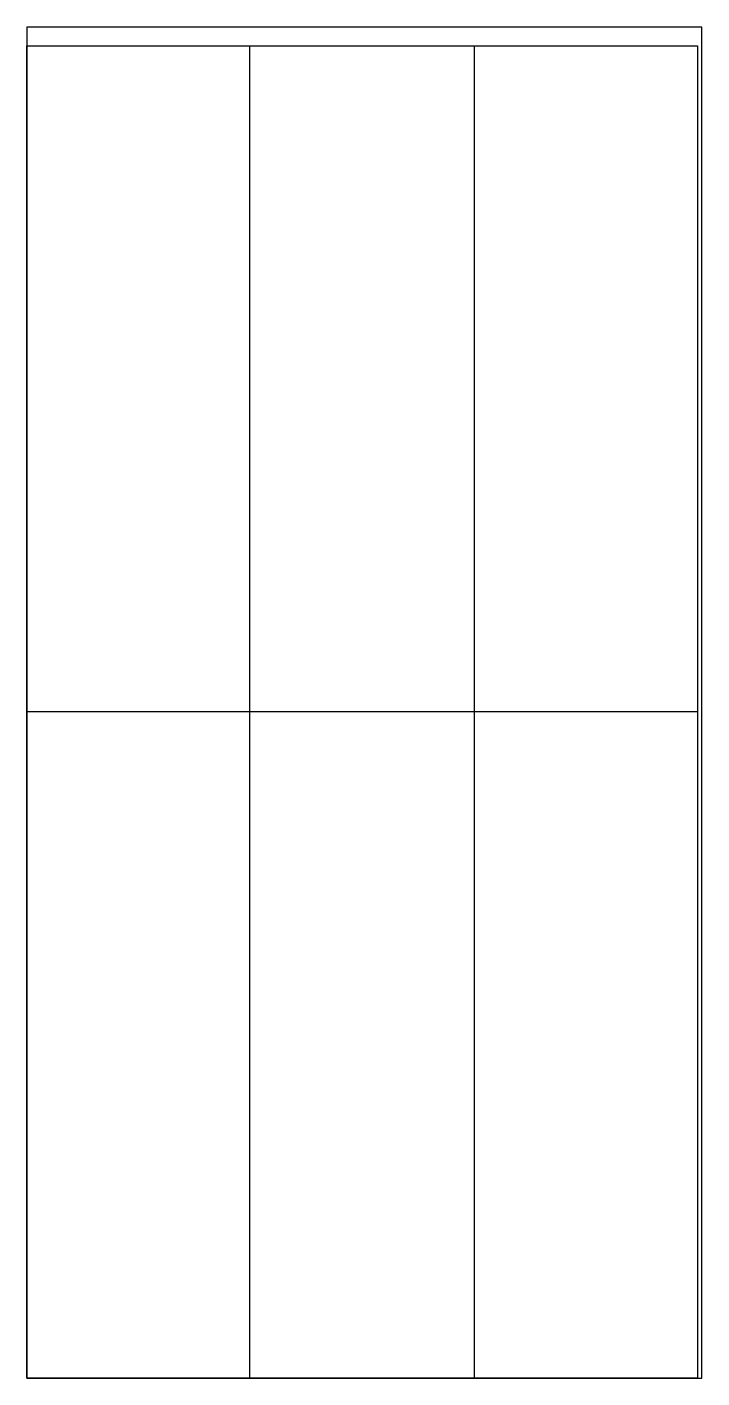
# Model space of a CAD drawing. Header units: inches. Extents: x 356 to 1576, y 263 to 2703.
import ezdxf

# ---------------------------------------------------------------- set-up
doc = ezdxf.new("R2010")
doc.units = ezdxf.units.IN
doc.header["$MEASUREMENT"] = 0

msp = doc.modelspace()

# ---------------------------------------------------------------- linework, layer by layer
for p, q in [((758.6, 262.8), (758.6, 2668.8)), ((1164.6, 262.8), (1164.6, 2668.8)), ((1567.6, 1465.8), (355.6, 1465.8))]:
    msp.add_line(p, q)
at = {"color": 240, "true_color": 0xed1f24}
msp.add_lwpolyline([(1575.6, 262.8), (1575.6, 2702.8), (355.6, 2702.8), (355.6, 262.8)], close=True, dxfattribs=at)
msp.add_lwpolyline([(355.6, 262.8), (355.6, 2668.8), (1567.6, 2668.8), (1567.6, 262.8)], close=True)

doc.saveas('drawing.dxf')
